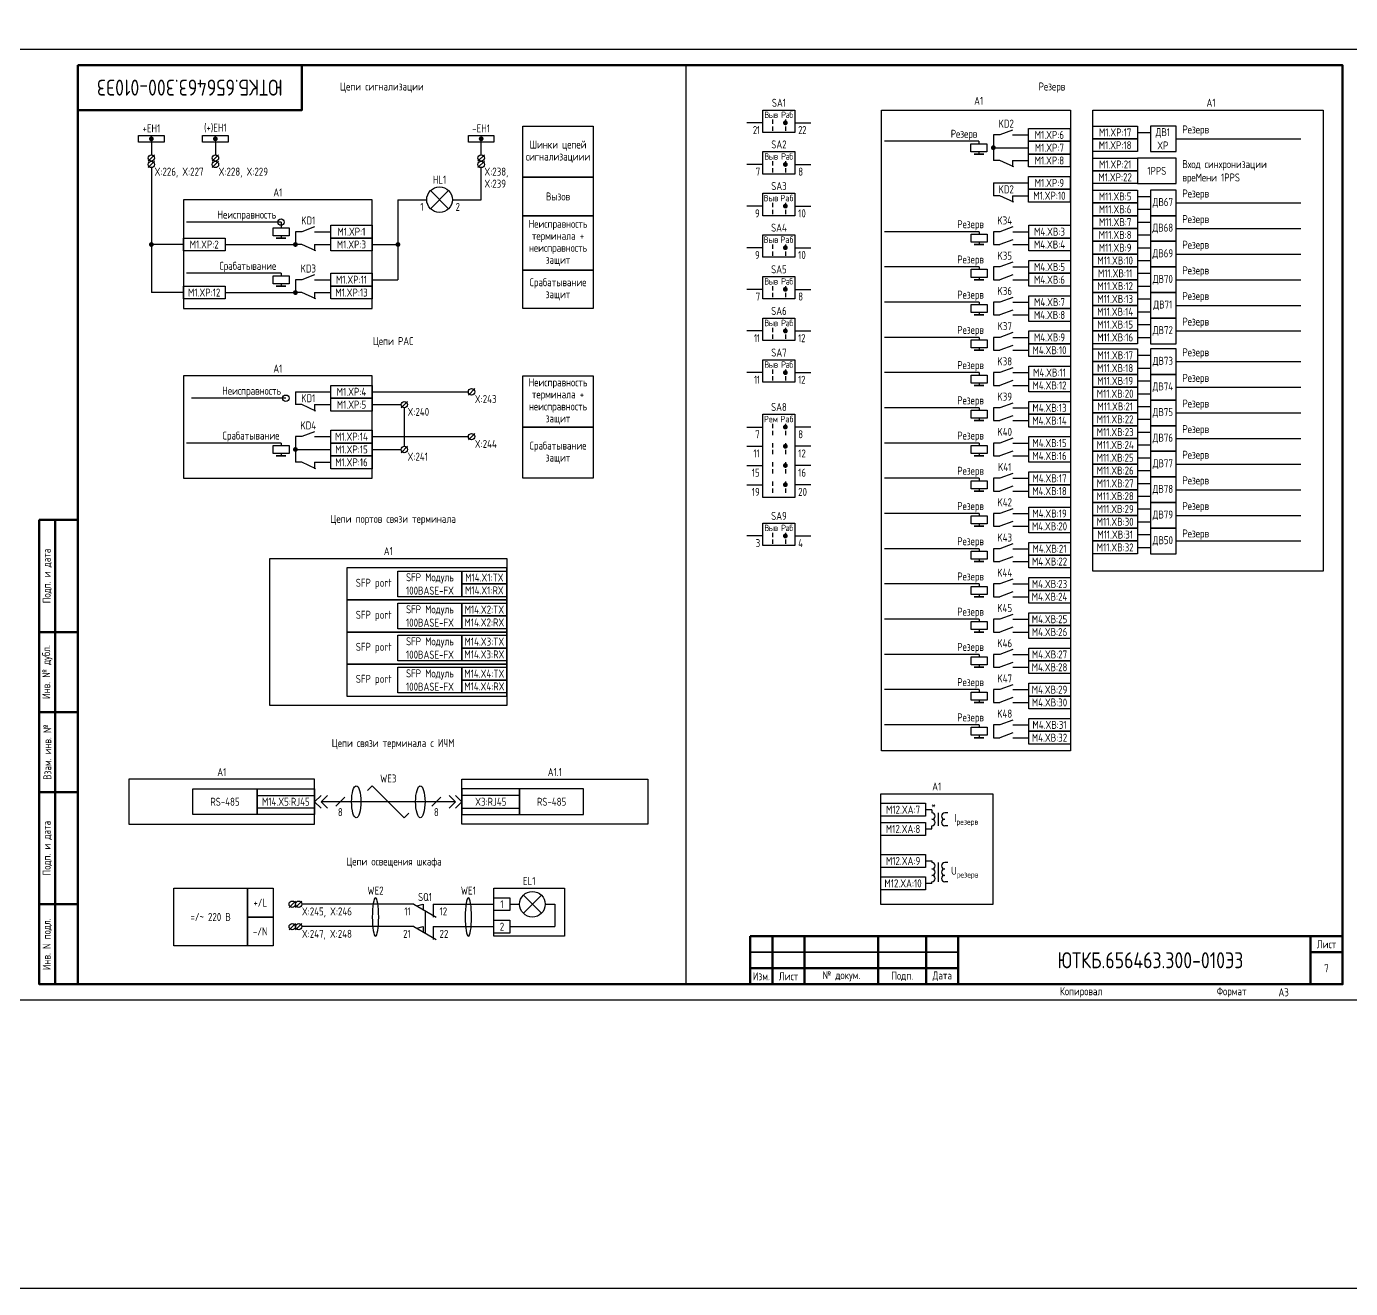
# Model space of a CAD drawing. Header units: millimetres. Extents: x -774 to 4101, y -90 to 618.
# Drawn here: x 2524 to 2937.5, y -90 to 304.1 of the extents above; entities that cross this region are included whole.
import ezdxf

# ---------------------------------------------------------------- set-up
doc = ezdxf.new("R2010")
doc.units = ezdxf.units.MM
doc.styles.add('Gost_type_A', font='GOST_A.TTF')

# ---------------------------------------------------------------- blocks, each defined once
blk = doc.blocks.new('Формат_А3')
blk.add_lwpolyline([(-420, 297), (0, 297), (0, 0), (-420, 0)], close=True)
at = {"lineweight": 50}
blk.add_lwpolyline([(-400, 292), (-5, 292), (-5, 5), (-400, 5)], close=True, dxfattribs=at)
blk = doc.blocks.new('Штамп угловой верхний')
at = {"lineweight": 50}
blk.add_lwpolyline([(0, 0), (70, 0), (70, -14), (0, -14)], close=True, dxfattribs=at)
blk = doc.blocks.new('Штамп левый нижний')
at = {"lineweight": 50}
for points in [[(-12, 145), (-7, 145), (-7, 110), (-12, 110)], [(-7, 145), (0, 145), (0, 110), (-7, 110)], [(-12, 110), (-7, 110), (-7, 85), (-12, 85)], [(-7, 110), (0, 110), (0, 85), (-7, 85)], [(-12, 85), (-7, 85), (-7, 60), (-12, 60)], [(-7, 85), (0, 85), (0, 60), (-7, 60)], [(-12, 60), (-7, 60), (-7, 25), (-12, 25)], [(-7, 60), (0, 60), (0, 25), (-7, 25)], [(-12, 25), (-7, 25), (-7, 0), (-12, 0)], [(-7, 25), (0, 25), (0, 0), (-7, 0)]]:
    blk.add_lwpolyline(points, close=True, dxfattribs=at)
at = {"char_height": 2.5, "attachment_point": 5, "rotation": 90, "style": 'Gost_type_A'}
for s, insert, width in [('Подп. и дата', (-9.5, 127.5), 35), ('Инв. № дубл.', (-9.5, 97.5), 25), ('Взам. инв. №', (-9.5, 72.5), 25), ('Подп. и дата', (-9.5, 42.5), 35), ('Инв. N подл.', (-9.5, 12.5), 25)]:
    blk.add_mtext(s, dxfattribs=dict(at, insert=insert, width=width))
blk = doc.blocks.new('Штамп малый нижний')
at = {"lineweight": 50}
for points in [[(-185, 15), (-178, 15), (-178, 5), (-185, 5)], [(-178, 15), (-168, 15), (-168, 5), (-178, 5)], [(-168, 15), (-145, 15), (-145, 5), (-168, 5)], [(-145, 15), (-130, 15), (-130, 5), (-145, 5)], [(-130, 15), (-120, 15), (-120, 5), (-130, 5)], [(-120, 15), (-10, 15), (-10, 0), (-120, 0)], [(-10, 15), (0, 15), (0, 10), (-10, 10)], [(-10, 10), (0, 10), (0, 0), (-10, 0)], [(-185, 5), (-178, 5), (-178, 0), (-185, 0)], [(-178, 5), (-168, 5), (-168, 0), (-178, 0)], [(-168, 5), (-145, 5), (-145, 0), (-168, 0)], [(-145, 5), (-130, 5), (-130, 0), (-145, 0)], [(-130, 5), (-120, 5), (-120, 0), (-130, 0)]]:
    blk.add_lwpolyline(points, close=True, dxfattribs=at)
for points in [[(-185, 15), (-178, 15), (-178, 10), (-185, 10)], [(-178, 15), (-168, 15), (-168, 10), (-178, 10)], [(-168, 15), (-145, 15), (-145, 10), (-168, 10)], [(-145, 15), (-130, 15), (-130, 10), (-145, 10)], [(-130, 15), (-120, 15), (-120, 10), (-130, 10)], [(-185, 10), (-178, 10), (-178, 5), (-185, 5)], [(-178, 10), (-168, 10), (-168, 5), (-178, 5)], [(-168, 10), (-145, 10), (-145, 5), (-168, 5)], [(-145, 10), (-130, 10), (-130, 5), (-145, 5)], [(-130, 10), (-120, 10), (-120, 5), (-130, 5)]]:
    blk.add_lwpolyline(points, close=True)
at = {"char_height": 2.5, "style": 'Gost_type_A'}
for s, insert, width, attachment_point in [('Лист', (-5, 12.5), 10, 5), ('Изм.', (-181.5, 2.5), 7, 5), ('Лист', (-173, 2.5), 10, 5), ('№ докум.', (-156.5, 2.5), 23, 5), ('Подп.', (-137.5, 2.5), 15, 5), ('Дата', (-125, 2.5), 10, 5), ('Копировал', (-75, -2.53), 13.1202, 6), ('Формат', (-30, -2.53), 13.1202, 6)]:
    blk.add_mtext(s, dxfattribs=dict(at, insert=insert, width=width, attachment_point=attachment_point))
blk = doc.blocks.new('POINT')
at = {"const_width": 0.75}
blk.add_lwpolyline([(-0.375, 0, 1), (0.375, 0, 1)], format="xyb", close=True, dxfattribs=at)
blk = doc.blocks.new('Шинка')
blk.add_lwpolyline([(-4, 1), (4, 1), (4, -1), (-4, -1)], close=True)
blk.add_blockref('POINT', (0, 0))
blk = doc.blocks.new('Переключатель_положение')
for p, q in [((2, 1), (2, -0.34)), ((2, -1.14), (2, -2.49))]:
    blk.add_line(p, q)

msp = doc.modelspace()

# ---------------------------------------------------------------- linework, layer by layer
for p, q in [((2730, 5), (2730, 292)), ((2754, 274), (2749, 274)), ((2764, 274), (2769, 274)), ((2563, 269), (2563, 264)), ((2666, 264), (2666, 269)), ((2871, 271), (2875, 271)), ((2883, 269), (2922, 269)), ((2583, 268), (2583, 264)), ((2821.46, 268.23), (2791.96, 268.23)), ((2821.46, 268.23), (2821.46, 267.48)), ((2821.46, 264.98), (2821.46, 264.23)), ((2564, 264), (2562, 262)), ((2564, 262), (2562, 260)), ((2584, 264), (2582, 262)), ((2584, 262), (2582, 260)), ((2667, 264), (2665, 262)), ((2667, 262), (2665, 260)), ((2666, 261.99), (2666, 262)), ((2666, 261.99), (2666, 262)), ((2754, 261), (2749, 261)), ((2764, 261), (2769, 261)), ((2831.96, 262.23), (2831.96, 260.23)), ((2563, 260), (2563, 221)), ((2666, 250), (2666, 260)), ((2650.17, 252.83), (2655.83, 247.17)), ((2655.83, 252.83), (2650.17, 247.17)), ((2825.96, 255.23), (2825.96, 251.23)), ((2640, 250), (2649, 250)), ((2640, 250), (2640, 225)), ((2657, 250), (2666, 250)), ((2831.96, 251.23), (2831.96, 249.23)), ((2871, 251), (2875, 251)), ((2883, 249), (2922, 249)), ((2754, 248), (2749, 248)), ((2764, 248), (2769, 248)), ((2871, 247), (2875, 247)), ((2603.5, 243), (2574, 243)), ((2603.5, 243), (2603.5, 241.25)), ((2821.5, 240), (2792, 240)), ((2821.5, 240), (2821.5, 239.25)), ((2871, 243), (2875, 243)), ((2883, 241), (2922, 241)), ((2573, 236), (2563, 236)), ((2603.5, 238.75), (2603.5, 238)), ((2614, 236), (2614, 234)), ((2632, 236), (2640, 236)), ((2821.5, 236.75), (2821.5, 236)), ((2871, 239), (2875, 239)), ((2754, 235), (2749, 235)), ((2764, 235), (2769, 235)), ((2871, 235), (2875, 235)), ((2883, 233), (2922, 233)), ((2821.5, 229), (2792, 229)), ((2821.5, 229), (2821.5, 228.25)), ((2871, 231), (2875, 231)), ((2603.5, 227), (2574, 227)), ((2603.5, 227), (2603.5, 226.25)), ((2603.5, 223.75), (2603.5, 223)), ((2632, 225), (2640, 225)), ((2821.5, 225.75), (2821.5, 225)), ((2871, 227), (2875, 227)), ((2883, 225), (2922, 225)), ((2573, 221), (2563, 221)), ((2614, 221), (2614, 219)), ((2754, 222), (2749, 222)), ((2764, 222), (2769, 222)), ((2871, 223), (2875, 223)), ((2821.5, 218), (2792, 218)), ((2821.5, 218), (2821.5, 217.25)), ((2871, 219), (2875, 219)), ((2883, 217), (2922, 217)), ((2821.5, 214.75), (2821.5, 214)), ((2871, 215), (2875, 215)), ((2871, 211), (2875, 211)), ((2754, 209), (2749, 209)), ((2764, 209), (2769, 209)), ((2821.5, 207), (2792, 207)), ((2821.5, 207), (2821.5, 206.25)), ((2871, 207), (2875, 207)), ((2883, 209), (2922, 209)), ((2821.5, 203.75), (2821.5, 203)), ((2871, 201.42), (2875, 201.42)), ((2883, 199.42), (2922, 199.42)), ((2754, 196), (2749, 196)), ((2764, 196), (2769, 196)), ((2821.5, 196), (2792, 196)), ((2821.5, 196), (2821.5, 195.25)), ((2871, 197.42), (2875, 197.42)), ((2664.01, 191), (2662.01, 189)), ((2821.5, 192.75), (2821.5, 192)), ((2871, 193.42), (2875, 193.42)), ((2883, 191.42), (2922, 191.42)), ((2605, 188), (2575.5, 188)), ((2608, 190), (2608, 186)), ((2632, 190), (2662, 190)), ((2643, 187), (2641, 185)), ((2871, 189.42), (2875, 189.42)), ((2614, 186), (2614, 184)), ((2632, 186), (2641, 186)), ((2642, 185), (2642, 173)), ((2821.5, 185), (2792, 185)), ((2821.5, 185), (2821.5, 184.25)), ((2871, 185.42), (2875, 185.42)), ((2883, 183.42), (2922, 183.42)), ((2749, 179), (2754, 179)), ((2769, 179), (2764, 179)), ((2821.5, 181.75), (2821.5, 181)), ((2871, 181.42), (2875, 181.42)), ((2603.5, 174), (2574, 174)), ((2603.5, 174), (2603.5, 173.25)), ((2632, 176), (2662, 176)), ((2664.01, 177), (2662.01, 175)), ((2821.5, 174), (2792, 174)), ((2821.5, 174), (2821.5, 173.25)), ((2871, 177.42), (2875, 177.42)), ((2883, 175.42), (2922, 175.42)), ((2603.5, 170.75), (2603.5, 170)), ((2632, 172), (2641, 172)), ((2643, 173), (2641, 171)), ((2749, 173), (2754, 173)), ((2769, 173), (2764, 173)), ((2821.5, 170.75), (2821.5, 170)), ((2871, 173.42), (2875, 173.42)), ((2614, 168), (2614, 166)), ((2749, 167), (2754, 167)), ((2769, 167), (2764, 167)), ((2871, 169.42), (2875, 169.42)), ((2871, 165.42), (2875, 165.42)), ((2883, 167.42), (2922, 167.42)), ((2821.5, 163), (2792, 163)), ((2821.5, 163), (2821.5, 162.25)), ((2871, 161.42), (2875, 161.42)), ((2749, 161), (2754, 161)), ((2769, 161), (2764, 161)), ((2821.5, 159.75), (2821.5, 159)), ((2871, 157.42), (2875, 157.42)), ((2883, 159.42), (2922, 159.42)), ((2871, 153.42), (2875, 153.42)), ((2821.5, 152), (2792, 152)), ((2821.5, 152), (2821.5, 151.25)), ((2871, 149.42), (2875, 149.42)), ((2883, 151.42), (2922, 151.42)), ((2754, 145), (2749, 145)), ((2764, 145), (2769, 145)), ((2821.5, 148.75), (2821.5, 148)), ((2871, 145.42), (2875, 145.42)), ((2821.5, 141), (2792, 141)), ((2821.5, 141), (2821.5, 140.25)), ((2871, 141.42), (2875, 141.42)), ((2883, 143.42), (2922, 143.42)), ((2821.5, 137.75), (2821.5, 137)), ((2821.5, 130), (2792, 130)), ((2821.5, 130), (2821.5, 129.25)), ((2821.5, 126.75), (2821.5, 126)), ((2821.5, 119), (2792, 119)), ((2821.5, 119), (2821.5, 118.25)), ((2821.5, 115.75), (2821.5, 115)), ((2821.5, 108), (2792, 108)), ((2821.5, 108), (2821.5, 107.25)), ((2821.5, 104.75), (2821.5, 104)), ((2821.5, 97), (2792, 97)), ((2821.5, 97), (2821.5, 96.25)), ((2821.5, 93.75), (2821.5, 93)), ((2821.5, 86), (2792, 86)), ((2821.5, 86), (2821.5, 85.25)), ((2821.5, 82.75), (2821.5, 82)), ((2630.53, 65.53), (2632, 67)), ((2632, 67), (2642, 57)), ((2614, 62), (2616, 64)), ((2614, 62), (2616, 64)), ((2616, 62), (2618, 64)), ((2616, 62), (2618, 64)), ((2623.41, 63.41), (2620.59, 60.59)), ((2653.41, 63.41), (2650.59, 60.59)), ((2658, 62), (2656, 64)), ((2658, 62), (2656, 64)), ((2660, 62), (2658, 64)), ((2660, 62), (2658, 64)), ((2614, 62), (2616, 60)), ((2614, 62), (2616, 60)), ((2658, 62), (2616, 62)), ((2616, 62), (2618, 60)), ((2616, 62), (2618, 60)), ((2642, 57), (2643.41, 58.41)), ((2658, 62), (2656, 60)), ((2658, 62), (2656, 60)), ((2660, 62), (2658, 60)), ((2660, 62), (2658, 60)), ((2806.77, 59.51), (2804.77, 59.51)), ((2804.77, 53.51), (2806.77, 53.51)), ((2608.01, 31), (2606.01, 29)), ((2610.01, 31), (2608.01, 29)), ((2645, 30), (2610.01, 30)), ((2645, 30), (2651.92, 26)), ((2645.87, 29.5), (2647.87, 30)), ((2647.87, 30), (2647.87, 28.34)), ((2651, 30), (2651, 26)), ((2651, 30), (2670, 30)), ((2675, 30), (2678, 30)), ((2679.17, 32.83), (2684.83, 27.17)), ((2684.83, 32.83), (2679.17, 27.17)), ((2686, 30), (2689, 30)), ((2689, 30), (2689, 23)), ((2608.01, 24), (2606.01, 22)), ((2610.01, 24), (2608.01, 22)), ((2645, 23), (2610.01, 23)), ((2645, 23), (2651.92, 19)), ((2645.87, 22.5), (2647.87, 23)), ((2647.87, 23), (2647.87, 21.34)), ((2651, 23), (2651, 19)), ((2651, 23), (2670, 23)), ((2675, 23), (2689, 23))]:
    msp.add_line(p, q)
at = {"ltscale": 1.08}
for p, q in [((2827.96, 270.23), (2825.96, 270.23)), ((2825.96, 270.23), (2825.96, 262.23)), ((2831.96, 270.23), (2836.96, 270.23)), ((2825.96, 266.23), (2836.96, 266.23)), ((2827.96, 262.23), (2825.96, 262.23)), ((2831.96, 262.23), (2836.96, 262.23)), ((2825.96, 255.23), (2836.96, 255.23)), ((2827.96, 251.23), (2825.96, 251.23)), ((2831.96, 251.23), (2836.96, 251.23)), ((2610, 240), (2608, 240)), ((2608, 240), (2608, 236)), ((2614, 240), (2619, 240)), ((2828, 240), (2826, 240)), ((2826, 240), (2826, 236)), ((2832, 240), (2837, 240)), ((2586, 236), (2608, 236)), ((2610, 236), (2608, 236)), ((2614, 236), (2619, 236)), ((2826, 236), (2828, 236)), ((2832, 236), (2837, 236)), ((2828, 229), (2826, 229)), ((2826, 229), (2826, 225)), ((2832, 229), (2837, 229)), ((2610, 225), (2608, 225)), ((2608, 225), (2608, 221)), ((2614, 225), (2619, 225)), ((2826, 225), (2828, 225)), ((2832, 225), (2837, 225)), ((2586, 221), (2608, 221)), ((2610, 221), (2608, 221)), ((2614, 221), (2619, 221)), ((2828, 218), (2826, 218)), ((2826, 218), (2826, 214)), ((2832, 218), (2837, 218)), ((2826, 214), (2828, 214)), ((2832, 214), (2837, 214)), ((2828, 207), (2826, 207)), ((2826, 207), (2826, 203)), ((2832, 207), (2837, 207)), ((2826, 203), (2828, 203)), ((2832, 203), (2837, 203)), ((2828, 196), (2826, 196)), ((2826, 196), (2826, 192)), ((2832, 196), (2837, 196)), ((2826, 192), (2828, 192)), ((2832, 192), (2837, 192)), ((2608, 190), (2619, 190)), ((2610, 186), (2608, 186)), ((2614, 186), (2619, 186)), ((2828, 185), (2826, 185)), ((2826, 185), (2826, 181)), ((2832, 185), (2837, 185)), ((2826, 181), (2828, 181)), ((2832, 181), (2837, 181)), ((2610, 176), (2608, 176)), ((2608, 176), (2608, 168)), ((2614, 176), (2619, 176)), ((2828, 174), (2826, 174)), ((2826, 174), (2826, 170)), ((2832, 174), (2837, 174)), ((2608, 172), (2619, 172)), ((2826, 170), (2828, 170)), ((2832, 170), (2837, 170)), ((2610, 168), (2608, 168)), ((2614, 168), (2619, 168)), ((2828, 163), (2826, 163)), ((2826, 163), (2826, 159)), ((2832, 163), (2837, 163)), ((2826, 159), (2828, 159)), ((2832, 159), (2837, 159)), ((2828, 152), (2826, 152)), ((2826, 152), (2826, 148)), ((2832, 152), (2837, 152)), ((2826, 148), (2828, 148)), ((2832, 148), (2837, 148)), ((2828, 141), (2826, 141)), ((2826, 141), (2826, 137)), ((2832, 141), (2837, 141)), ((2826, 137), (2828, 137)), ((2832, 137), (2837, 137)), ((2828, 130), (2826, 130)), ((2826, 130), (2826, 126)), ((2832, 130), (2837, 130)), ((2826, 126), (2828, 126)), ((2832, 126), (2837, 126)), ((2828, 119), (2826, 119)), ((2826, 119), (2826, 115)), ((2832, 119), (2837, 119)), ((2826, 115), (2828, 115)), ((2832, 115), (2837, 115)), ((2828, 108), (2826, 108)), ((2826, 108), (2826, 104)), ((2832, 108), (2837, 108)), ((2826, 104), (2828, 104)), ((2832, 104), (2837, 104)), ((2828, 97), (2826, 97)), ((2826, 97), (2826, 93)), ((2832, 97), (2837, 97)), ((2826, 93), (2828, 93)), ((2832, 93), (2837, 93)), ((2828, 86), (2826, 86)), ((2826, 86), (2826, 82)), ((2832, 86), (2837, 86)), ((2826, 82), (2828, 82)), ((2832, 82), (2837, 82))]:
    msp.add_line(p, q, dxfattribs=at)
at = {"ltscale": 4.32}
for p, q in [((2831.96, 271.73), (2827.96, 270.23)), ((2832.35, 260.23), (2827.96, 262.23)), ((2832.35, 249.23), (2827.96, 251.23)), ((2614, 241.5), (2610, 240)), ((2832, 241.5), (2828, 240)), ((2614.39, 234), (2610, 236)), ((2832, 237.5), (2828, 236)), ((2832, 230.5), (2828, 229)), ((2614, 226.5), (2610, 225)), ((2832, 226.5), (2828, 225)), ((2614.39, 219), (2610, 221)), ((2832, 219.5), (2828, 218)), ((2832, 215.5), (2828, 214)), ((2832, 208.5), (2828, 207)), ((2832, 204.5), (2828, 203)), ((2832, 197.5), (2828, 196)), ((2832, 193.5), (2828, 192)), ((2832, 186.5), (2828, 185)), ((2614.39, 184), (2610, 186)), ((2832, 182.5), (2828, 181)), ((2614, 177.5), (2610, 176)), ((2832, 175.5), (2828, 174)), ((2832, 171.5), (2828, 170)), ((2614.39, 166), (2610, 168)), ((2832, 164.5), (2828, 163)), ((2832, 160.5), (2828, 159)), ((2832, 153.5), (2828, 152)), ((2832, 149.5), (2828, 148)), ((2832, 142.5), (2828, 141)), ((2832, 138.5), (2828, 137)), ((2832, 131.5), (2828, 130)), ((2832, 127.5), (2828, 126)), ((2832, 120.5), (2828, 119)), ((2832, 116.5), (2828, 115)), ((2832, 109.5), (2828, 108)), ((2832, 105.5), (2828, 104)), ((2832, 98.5), (2828, 97)), ((2832, 94.5), (2828, 93)), ((2832, 87.5), (2828, 86)), ((2832, 83.5), (2828, 82))]:
    msp.add_line(p, q, dxfattribs=at)
at = {"ltscale": 4}
for p, q in [((2806.77, 59.51), (2806.77, 58.51)), ((2806.77, 59.01), (2806.77, 58.51)), ((2808.77, 58.51), (2808.77, 54.51)), ((2808.77, 58.51), (2808.77, 54.51)), ((2811.77, 58.51), (2810.77, 58.51)), ((2811.77, 58.51), (2810.77, 58.51)), ((2806.77, 53.51), (2806.77, 54.51)), ((2811.77, 54.51), (2810.77, 54.51)), ((2811.77, 54.51), (2810.77, 54.51)), ((2804.77, 43.51), (2806.77, 43.51)), ((2806.77, 43.51), (2806.77, 43.01)), ((2806.77, 43.51), (2806.77, 43.01)), ((2808.77, 43.01), (2808.77, 39.01)), ((2811.77, 43.01), (2810.77, 43.01)), ((2808.77, 41.01), (2808.77, 37.01)), ((2806.77, 36.51), (2804.77, 36.51)), ((2806.77, 36.51), (2806.77, 37.01)), ((2811.77, 37.01), (2810.77, 37.01))]:
    msp.add_line(p, q, dxfattribs=at)
at = {"ltscale": 0.5}
msp.add_line((2648.46, 28), (2648.46, 21), dxfattribs=at)
at = {"color": 3}
msp.add_lwpolyline([(-774, 618), (4101, 618), (4101, -90), (-774, -90)], close=True, dxfattribs=at)
for points in [[(2754, 278), (2764, 278), (2764, 271), (2754, 271)], [(2791, 278), (2850, 278), (2850, 77.91), (2791, 77.91)], [(2857, 278), (2929, 278), (2929, 134), (2857, 134)], [(2701, 257), (2679, 257), (2679, 273), (2701, 273)], [(2857, 273), (2871, 273), (2871, 269), (2857, 269)], [(2836.96, 272.23), (2849.96, 272.23), (2849.96, 268.23), (2836.96, 268.23)], [(2857, 269), (2871, 269), (2871, 265), (2857, 265)], [(2754, 265), (2764, 265), (2764, 258), (2754, 258)], [(2823.96, 267.48), (2823.96, 264.98), (2818.96, 264.98), (2818.96, 267.48)], [(2836.96, 268.23), (2849.96, 268.23), (2849.96, 264.23), (2836.96, 264.23)], [(2822.96, 264.23), (2819.96, 264.23)], [(2836.96, 264.23), (2849.96, 264.23), (2849.96, 260.23), (2836.96, 260.23)], [(2857, 263), (2871, 263), (2871, 259), (2857, 259)], [(2701, 245), (2679, 245), (2679, 257), (2701, 257)], [(2836.96, 257.23), (2849.96, 257.23), (2849.96, 253.23), (2836.96, 253.23)], [(2857, 259), (2871, 259), (2871, 255), (2857, 255)], [(2836.96, 253.23), (2849.96, 253.23), (2849.96, 249.23), (2836.96, 249.23)], [(2857, 253), (2871, 253), (2871, 249), (2857, 249)], [(2573, 216), (2632, 216), (2632, 250), (2573, 250)], [(2754, 252), (2764, 252), (2764, 245), (2754, 245)], [(2857, 249), (2871, 249), (2871, 245), (2857, 245)], [(2701, 228), (2679, 228), (2679, 245), (2701, 245)], [(2857, 245), (2871, 245), (2871, 241), (2857, 241)], [(2606, 241.25), (2606, 238.75), (2601, 238.75), (2601, 241.25)], [(2619, 242), (2632, 242), (2632, 238), (2619, 238)], [(2837, 242), (2850, 242), (2850, 238), (2837, 238)], [(2857, 241), (2871, 241), (2871, 237), (2857, 237)], [(2573, 238), (2586, 238), (2586, 234), (2573, 234)], [(2605, 238), (2602, 238)], [(2619, 238), (2632, 238), (2632, 234), (2619, 234)], [(2754, 239), (2764, 239), (2764, 232), (2754, 232)], [(2824, 239.25), (2824, 236.75), (2819, 236.75), (2819, 239.25)], [(2823, 236), (2820, 236)], [(2837, 238), (2850, 238), (2850, 234), (2837, 234)], [(2857, 237), (2871, 237), (2871, 233), (2857, 233)], [(2857, 233), (2871, 233), (2871, 229), (2857, 229)], [(2701, 216), (2679, 216), (2679, 228), (2701, 228)], [(2824, 228.25), (2824, 225.75), (2819, 225.75), (2819, 228.25)], [(2837, 231), (2850, 231), (2850, 227), (2837, 227)], [(2857, 229), (2871, 229), (2871, 225), (2857, 225)], [(2606, 226.25), (2606, 223.75), (2601, 223.75), (2601, 226.25)], [(2619, 227), (2632, 227), (2632, 223), (2619, 223)], [(2754, 226), (2764, 226), (2764, 219), (2754, 219)], [(2823, 225), (2820, 225)], [(2837, 227), (2850, 227), (2850, 223), (2837, 223)], [(2857, 225), (2871, 225), (2871, 221), (2857, 221)], [(2573, 223), (2586, 223), (2586, 219), (2573, 219)], [(2605, 223), (2602, 223)], [(2619, 223), (2632, 223), (2632, 219), (2619, 219)], [(2837, 220), (2850, 220), (2850, 216), (2837, 216)], [(2857, 221), (2871, 221), (2871, 217), (2857, 217)], [(2824, 217.25), (2824, 214.75), (2819, 214.75), (2819, 217.25)], [(2837, 216), (2850, 216), (2850, 212), (2837, 212)], [(2857, 217), (2871, 217), (2871, 213), (2857, 213)], [(2754, 213), (2764, 213), (2764, 206), (2754, 206)], [(2823, 214), (2820, 214)], [(2857, 213), (2871, 213), (2871, 209), (2857, 209)], [(2837, 209), (2850, 209), (2850, 205), (2837, 205)], [(2857, 209), (2871, 209), (2871, 205), (2857, 205)], [(2824, 206.25), (2824, 203.75), (2819, 203.75), (2819, 206.25)], [(2823, 203), (2820, 203)], [(2837, 205), (2850, 205), (2850, 201), (2837, 201)], [(2857, 203.42), (2871, 203.42), (2871, 199.42), (2857, 199.42)], [(2754, 200), (2764, 200), (2764, 193), (2754, 193)], [(2857, 199.42), (2871, 199.42), (2871, 195.42), (2857, 195.42)], [(2573, 163), (2632, 163), (2632, 195), (2573, 195)], [(2701, 179), (2679, 179), (2679, 195), (2701, 195)], [(2824, 195.25), (2824, 192.75), (2819, 192.75), (2819, 195.25)], [(2837, 198), (2850, 198), (2850, 194), (2837, 194)], [(2857, 195.42), (2871, 195.42), (2871, 191.42), (2857, 191.42)], [(2619, 192), (2632, 192), (2632, 188), (2619, 188)], [(2823, 192), (2820, 192)], [(2837, 194), (2850, 194), (2850, 190), (2837, 190)], [(2857, 191.42), (2871, 191.42), (2871, 187.42), (2857, 187.42)], [(2619, 188), (2632, 188), (2632, 184), (2619, 184)], [(2837, 187), (2850, 187), (2850, 183), (2837, 183)], [(2857, 187.42), (2871, 187.42), (2871, 183.42), (2857, 183.42)], [(2754, 183), (2764, 183), (2764, 157), (2754, 157)], [(2824, 184.25), (2824, 181.75), (2819, 181.75), (2819, 184.25)], [(2837, 183), (2850, 183), (2850, 179), (2837, 179)], [(2857, 183.42), (2871, 183.42), (2871, 179.42), (2857, 179.42)], [(2619, 178), (2632, 178), (2632, 174), (2619, 174)], [(2701, 163), (2679, 163), (2679, 179), (2701, 179)], [(2823, 181), (2820, 181)], [(2857, 179.42), (2871, 179.42), (2871, 175.42), (2857, 175.42)], [(2619, 174), (2632, 174), (2632, 170), (2619, 170)], [(2837, 176), (2850, 176), (2850, 172), (2837, 172)], [(2857, 175.42), (2871, 175.42), (2871, 171.42), (2857, 171.42)], [(2606, 173.25), (2606, 170.75), (2601, 170.75), (2601, 173.25)], [(2605, 170), (2602, 170)], [(2619, 170), (2632, 170), (2632, 166), (2619, 166)], [(2824, 173.25), (2824, 170.75), (2819, 170.75), (2819, 173.25)], [(2823, 170), (2820, 170)], [(2837, 172), (2850, 172), (2850, 168), (2837, 168)], [(2857, 171.42), (2871, 171.42), (2871, 167.42), (2857, 167.42)], [(2857, 167.42), (2871, 167.42), (2871, 163.42), (2857, 163.42)], [(2824, 162.25), (2824, 159.75), (2819, 159.75), (2819, 162.25)], [(2837, 165), (2850, 165), (2850, 161), (2837, 161)], [(2857, 163.42), (2871, 163.42), (2871, 159.42), (2857, 159.42)], [(2823, 159), (2820, 159)], [(2837, 161), (2850, 161), (2850, 157), (2837, 157)], [(2857, 159.42), (2871, 159.42), (2871, 155.42), (2857, 155.42)], [(2837, 154), (2850, 154), (2850, 150), (2837, 150)], [(2857, 155.42), (2871, 155.42), (2871, 151.42), (2857, 151.42)], [(2754, 149), (2764, 149), (2764, 142), (2754, 142)], [(2824, 151.25), (2824, 148.75), (2819, 148.75), (2819, 151.25)], [(2837, 150), (2850, 150), (2850, 146), (2837, 146)], [(2857, 151.42), (2871, 151.42), (2871, 147.42), (2857, 147.42)], [(2823, 148), (2820, 148)], [(2857, 147.42), (2871, 147.42), (2871, 143.42), (2857, 143.42)], [(2837, 143), (2850, 143), (2850, 139), (2837, 139)], [(2857, 143.42), (2871, 143.42), (2871, 139.42), (2857, 139.42)], [(2600, 138), (2674, 138), (2674, 92), (2600, 92)], [(2824, 140.25), (2824, 137.75), (2819, 137.75), (2819, 140.25)], [(2823, 137), (2820, 137)], [(2837, 139), (2850, 139), (2850, 135), (2837, 135)], [(2624, 125), (2674, 125), (2674, 135), (2624, 135)], [(2640, 134), (2660, 134), (2660, 126), (2640, 126)], [(2660, 134), (2674, 134), (2674, 130), (2660, 130)], [(2660, 130), (2674, 130), (2674, 126), (2660, 126)], [(2824, 129.25), (2824, 126.75), (2819, 126.75), (2819, 129.25)], [(2837, 132), (2850, 132), (2850, 128), (2837, 128)], [(2624, 115), (2674, 115), (2674, 125), (2624, 125)], [(2823, 126), (2820, 126)], [(2837, 128), (2850, 128), (2850, 124), (2837, 124)], [(2640, 124), (2660, 124), (2660, 116), (2640, 116)], [(2660, 124), (2674, 124), (2674, 120), (2660, 120)], [(2660, 120), (2674, 120), (2674, 116), (2660, 116)], [(2837, 121), (2850, 121), (2850, 117), (2837, 117)], [(2824, 118.25), (2824, 115.75), (2819, 115.75), (2819, 118.25)], [(2837, 117), (2850, 117), (2850, 113), (2837, 113)], [(2624, 105), (2674, 105), (2674, 115), (2624, 115)], [(2640, 114), (2660, 114), (2660, 106), (2640, 106)], [(2660, 114), (2674, 114), (2674, 110), (2660, 110)], [(2823, 115), (2820, 115)], [(2660, 110), (2674, 110), (2674, 106), (2660, 106)], [(2837, 110), (2850, 110), (2850, 106), (2837, 106)], [(2624, 95), (2674, 95), (2674, 105), (2624, 105)], [(2640, 104), (2660, 104), (2660, 96), (2640, 96)], [(2660, 104), (2674, 104), (2674, 100), (2660, 100)], [(2824, 107.25), (2824, 104.75), (2819, 104.75), (2819, 107.25)], [(2823, 104), (2820, 104)], [(2837, 106), (2850, 106), (2850, 102), (2837, 102)], [(2660, 100), (2674, 100), (2674, 96), (2660, 96)], [(2824, 96.25), (2824, 93.75), (2819, 93.75), (2819, 96.25)], [(2837, 99), (2850, 99), (2850, 95), (2837, 95)], [(2823, 93), (2820, 93)], [(2837, 95), (2850, 95), (2850, 91), (2837, 91)], [(2837, 88), (2850, 88), (2850, 84), (2837, 84)], [(2824, 85.25), (2824, 82.75), (2819, 82.75), (2819, 85.25)], [(2837, 84), (2850, 84), (2850, 80), (2837, 80)], [(2823, 82), (2820, 82)], [(2556, 55), (2614, 55), (2614, 69), (2556, 69)], [(2718, 55), (2660, 55), (2660, 69), (2718, 69)], [(2576, 66), (2596, 66), (2596, 58), (2576, 58)], [(2596, 66), (2614, 66), (2614, 58), (2596, 58)], [(2596, 64), (2614, 64), (2614, 60), (2596, 60)], [(2678, 66), (2660, 66), (2660, 58), (2678, 58)], [(2678, 64), (2660, 64), (2660, 60), (2678, 60)], [(2698, 66), (2678, 66), (2678, 58), (2698, 58)], [(2790.77, 64.5), (2825.77, 64.5), (2825.77, 29.92), (2790.77, 29.92)], [(2790.77, 61.51), (2804.77, 61.51), (2804.77, 57.51), (2790.77, 57.51)], [(2790.77, 55.51), (2804.77, 55.51), (2804.77, 51.51), (2790.77, 51.51)], [(2790.77, 45.51), (2804.77, 45.51), (2804.77, 41.51), (2790.77, 41.51)], [(2790.77, 38.51), (2804.77, 38.51), (2804.77, 34.51), (2790.77, 34.51)], [(2593, 17), (2570, 17), (2570, 35), (2593, 35)], [(2601, 26), (2593, 26), (2593, 35), (2601, 35)], [(2670, 35), (2692, 35), (2692, 20), (2670, 20)], [(2670, 32), (2675, 32), (2675, 28), (2670, 28)], [(2601, 17), (2593, 17), (2593, 26), (2601, 26)], [(2670, 25), (2675, 25), (2675, 21), (2670, 21)]]:
    msp.add_lwpolyline(points, close=True)
at = {"ltscale": 4}
for points in [[(2875, 265), (2883, 265), (2883, 273), (2875, 273)], [(2871, 255), (2883, 255), (2883, 263), (2871, 263)], [(2875, 245), (2883, 245), (2883, 253), (2875, 253)], [(2875, 237), (2883, 237), (2883, 245), (2875, 245)], [(2875, 229), (2883, 229), (2883, 237), (2875, 237)], [(2875, 221), (2883, 221), (2883, 229), (2875, 229)], [(2875, 213), (2883, 213), (2883, 221), (2875, 221)], [(2875, 205), (2883, 205), (2883, 213), (2875, 213)], [(2875, 195.42), (2883, 195.42), (2883, 203.42), (2875, 203.42)], [(2875, 187.42), (2883, 187.42), (2883, 195.42), (2875, 195.42)], [(2875, 179.42), (2883, 179.42), (2883, 187.42), (2875, 187.42)], [(2875, 171.42), (2883, 171.42), (2883, 179.42), (2875, 179.42)], [(2875, 163.42), (2883, 163.42), (2883, 171.42), (2875, 171.42)], [(2875, 155.42), (2883, 155.42), (2883, 163.42), (2875, 163.42)], [(2875, 147.42), (2883, 147.42), (2883, 155.42), (2875, 155.42)], [(2875, 139.42), (2883, 139.42), (2883, 147.42), (2875, 147.42)]]:
    msp.add_lwpolyline(points, close=True, dxfattribs=at)
for centre, radius in [((2563, 263), 1), ((2563, 261), 1), ((2583, 263), 1), ((2583, 261), 1), ((2666, 263), 1), ((2666, 261), 1), ((2653, 250), 4), ((2603.5, 243), 1), ((2663.01, 190), 1), ((2605, 188), 1), ((2642, 186), 1), ((2663.01, 176), 1), ((2642, 172), 1), ((2682, 30), 4), ((2607.01, 30), 1), ((2609.01, 30), 1), ((2607.01, 23), 1), ((2609.01, 23), 1)]:
    msp.add_circle(centre, radius)
for centre, start, end in [((2806.77, 57.51), 270, 90), ((2806.77, 57.51), 270, 90), ((2810.77, 57.51), 90, 270), ((2810.77, 57.51), 90, 270), ((2806.77, 55.51), 270, 90), ((2806.77, 55.51), 270, 90), ((2810.77, 55.51), 90, 270), ((2810.77, 55.51), 90, 270), ((2806.77, 42.01), 270, 90), ((2810.77, 42.01), 90, 270), ((2810.77, 42.01), 90, 270), ((2806.77, 40.01), 270, 90), ((2806.77, 38.01), 270, 90), ((2810.77, 40.01), 90, 270), ((2810.77, 40.01), 90, 270), ((2810.77, 38.01), 90, 270)]:
    msp.add_arc(centre, 1, start, end, dxfattribs=at)
for centre in [(2627, 62), (2647, 62)]:
    msp.add_ellipse(centre, major_axis=(0, -5), ratio=0.293778)
at = {"extrusion": (0, 0, -1)}
for centre in [(2633, 26), (2662, 26)]:
    msp.add_ellipse(centre, major_axis=(0, -6), ratio=0.166667, dxfattribs=at)

# ---------------------------------------------------------------- block references
for name, p in [('Формат_А3', (2940, 0)), ('Штамп угловой верхний', (2540, 292)), ('Переключатель_положение', (2755, 274)), ('POINT', (2761, 274)), ('Переключатель_положение', (2759, 274)), ('Шинка', (2563, 269)), ('Шинка', (2583, 269)), ('Шинка', (2666, 269)), ('POINT', (2825.96, 266.23)), ('Переключатель_положение', (2755, 261)), ('POINT', (2761, 261)), ('Переключатель_положение', (2759, 261)), ('Переключатель_положение', (2755, 248)), ('POINT', (2761, 248)), ('Переключатель_положение', (2759, 248)), ('POINT', (2563, 236)), ('POINT', (2608, 236)), ('POINT', (2640, 236)), ('Переключатель_положение', (2755, 235)), ('POINT', (2761, 235)), ('Переключатель_положение', (2759, 235)), ('POINT', (2608, 221)), ('Переключатель_положение', (2755, 222)), ('POINT', (2761, 222)), ('Переключатель_положение', (2759, 222)), ('Переключатель_положение', (2755, 209)), ('POINT', (2761, 209)), ('Переключатель_положение', (2759, 209)), ('Переключатель_положение', (2755, 196)), ('POINT', (2761, 196)), ('Переключатель_положение', (2759, 196)), ('Переключатель_положение', (2755, 179)), ('POINT', (2761, 179)), ('Переключатель_положение', (2759, 179)), ('Переключатель_положение', (2755, 173)), ('POINT', (2761, 173)), ('Переключатель_положение', (2759, 173)), ('POINT', (2608, 172)), ('Переключатель_положение', (2755, 167)), ('POINT', (2761, 167)), ('Переключатель_положение', (2759, 167)), ('Переключатель_положение', (2755, 161)), ('POINT', (2761, 161)), ('Переключатель_положение', (2759, 161)), ('Штамп левый нижний', (2540, 5)), ('Переключатель_положение', (2755, 145)), ('POINT', (2761, 145)), ('Переключатель_положение', (2759, 145)), ('Штамп малый нижний', (2935, 5))]:
    msp.add_blockref(name, p)

# ---------------------------------------------------------------- texts
at = {"insert": (2575, 285), "char_height": 5, "width": 70, "attachment_point": 5, "rotation": 180, "style": 'Gost_type_A'}
msp.add_mtext('ЮТКБ.656463.300-010Э3', dxfattribs=at)
at = {"char_height": 2.5, "style": 'Gost_type_A'}
for s, insert, width, attachment_point, line_spacing_factor in [('Цепи сигнализации', (2635, 285), 188, 5, 0.9), ('Резерв', (2844.25, 285), 188, 5, 0.9), ('A1', (2821.37, 279.61), 73.8762, 8, 0.9), ('A1', (2893.94, 279), 73.8762, 8, 0.9), ('Резерв', (2820.96, 270.23), 37, 6, 0.8), ('Шинки цепей сигнализациии', (2690, 265), 21.9988, 5, 0.9), ('X:226, X:227', (2564, 260), 16, 1, 0.9), ('X:228, X:229', (2584, 260), 16, 1, 0.9), ('X:238,\\PX:239', (2667, 260), 16, 1, 0.9), ('A1', (2602.5, 251), 59, 8, 0.9), ('Вызов', (2690, 251), 21.9988, 5, 0.9), ('Неисправность', (2602, 245), 37, 6, 0.8), ('Неисправность терминала + неисправность защит', (2690, 236.5), 21.9988, 5, 0.9), ('Срабатывание защит', (2690, 222), 21.9988, 5, 0.9), ('Цепи РАС', (2638.5, 205.5), 197, 5, 0.9), ('A1', (2602.5, 196), 59, 8, 0.9), ('Неисправность', (2603.5, 190), 37, 6, 0.8), ('Неисправность терминала + неисправность защит', (2690, 187), 21.9988, 5, 0.9), ('X:243', (2664.01, 189), 8, 1, 0.9), ('X:240', (2643.01, 185), 8, 1, 0.9), ('X:244', (2664.01, 175), 8, 1, 0.9), ('Срабатывание защит', (2690, 171), 21.9988, 5, 0.9), ('X:241', (2643.01, 171), 8, 1, 0.9), ('Цепи портов связи терминала', (2638.5, 150), 197, 5, 0.9), ('A1', (2637, 139), 74.0002, 8, 0.9), ('Цепи связи терминала с ИЧМ', (2638.5, 80), 197, 5, 0.9), ('A1', (2585, 70), 58.0002, 8, 0.9), ('A1.1', (2689, 70), 58.0002, 8, 0.9), ('A1', (2808.27, 65.5), 35, 8, 0.9), ('Цепи освещения шкафа', (2638.75, 43), 197.5, 5, 0.9), ('EL1', (2681, 36), 21.9942, 8, 0.9), ('+/L', (2597, 30.5), 8, 5, 0.9), ('X:245, X:246', (2610.01, 29), 17.9949, 1, 0.9), ('=/~ 220 В', (2581.5, 26), 23, 5, 0.9), ('-/N', (2597, 21.5), 8, 5, 0.9), ('X:247, X:248', (2610.01, 22), 17.9949, 1, 0.9)]:
    msp.add_mtext(s, dxfattribs=dict(at, insert=insert, width=width, attachment_point=attachment_point, line_spacing_factor=line_spacing_factor))
at = {"style": 'Gost_type_A'}
for s, insert, char_height, width, attachment_point in [('SA1', (2759, 279), 2.5, 10, 8), ('{\\T0.9;Выв}', (2756.5, 276.5), 2, 5, 5), ('{\\T0.9;Раб}', (2761.5, 276.5), 2, 5, 5), ('+EH1', (2563, 271), 2.5, 10, 8), ('(+)EH1', (2583, 271), 2.5, 10, 8), ('-EH1', (2666, 271), 2.5, 10, 8), ('{\\T0.9;21}', (2753, 273), 2.5, 5, 3), ('{\\T0.9;22}', (2765, 273), 2.5, 5, 1), ('KD2', (2829.96, 273.73), 2.5, 8, 5), ('Резерв', (2885, 270), 2.5, 27.8465, 7), ('M1.XP:6', (2843.46, 270.23), 2.5, 13, 5), ('M1.XP:17', (2864, 271), 2.5, 14, 5), ('ДВ1 XP', (2878.88, 269), 2.5, 7.7588, 5), ('SA2', (2759, 266), 2.5, 10, 8), ('M1.XP:7', (2843.46, 266.23), 2.5, 13, 5), ('M1.XP:18', (2864, 267), 2.5, 14, 5), ('{\\T0.9;Выв}', (2756.5, 263.5), 2, 5, 5), ('{\\T0.9;Раб}', (2761.5, 263.5), 2, 5, 5), ('M1.XP:8', (2843.46, 262.23), 2.5, 13, 5), ('M1.XP:21', (2864, 261), 2.5, 14, 5), ('Вход синхронизации\\PвреMени 1PPS', (2885, 255), 2.5, 35.9749, 7), ('HL1', (2653, 255), 2.5, 14, 8), ('{\\T0.9;7}', (2753, 260), 2.5, 5, 3), ('{\\T0.9;8}', (2765, 260), 2.5, 5, 1), ('M1.XP:9', (2843.46, 255.23), 2.5, 13, 5), ('M1.XP:22', (2864, 257), 2.5, 14, 5), ('1PPS', (2877, 259), 2.5, 12, 5), ('SA3', (2759, 253), 2.5, 10, 8), ('KD2', (2829.96, 253.23), 2.5, 8, 5), ('M1.XP:10', (2843.46, 251.23), 2.5, 13, 5), ('M11.XВ:5', (2864, 251), 2.5, 14, 5), ('Резерв', (2885, 250), 2.5, 32.0004, 7), ('1', (2648, 249), 2.5, 6, 3), ('2', (2658, 249), 2.5, 6, 1), ('Выв', (2756.5, 250.5), 2, 5, 5), ('Раб', (2761.5, 250.5), 2, 5, 5), ('M11.XВ:6', (2864, 247), 2.5, 14, 5), ('ДВ67', (2878.88, 249), 2.5, 7.7588, 5), ('KD1', (2612, 243.5), 2.5, 8, 5), ('9', (2753, 246.98), 2.5, 5, 3), ('10', (2765, 246.98), 2.5, 5, 1), ('K34', (2829.5, 243.5), 2.5, 5, 5), ('M11.XВ:7', (2864, 243), 2.5, 14, 5), ('Резерв', (2885, 242), 2.5, 32.0004, 7), ('M1.XP:1', (2625.5, 240), 2.5, 13, 5), ('SA4', (2759, 240), 2.5, 10, 8), ('Резерв', (2823, 242), 2.5, 31.0015, 6), ('M4.XВ:3', (2843.5, 240), 2.5, 13, 5), ('M11.XВ:8', (2864, 239), 2.5, 14, 5), ('ДВ68', (2878.88, 241), 2.5, 7.7588, 5), ('M1.XP:2', (2579.5, 236), 2.5, 13, 5), ('M1.XP:3', (2625.5, 236), 2.5, 13, 5), ('Выв', (2756.5, 237.5), 2, 5, 5), ('Раб', (2761.5, 237.5), 2, 5, 5), ('M4.XВ:4', (2843.5, 236), 2.5, 13, 5), ('M11.XВ:9', (2864, 235), 2.5, 14, 5), ('Резерв', (2885, 234), 2.5, 32.328, 7), ('9', (2753, 233.98), 2.5, 5, 3), ('10', (2765, 233.98), 2.5, 5, 1), ('Резерв', (2823, 231), 2.5, 31.0015, 6), ('K35', (2829.5, 232.5), 2.5, 5, 5), ('M11.XВ:10', (2864, 231), 2.5, 14, 5), ('ДВ69', (2878.88, 233), 2.5, 7.7588, 5), ('KD3', (2612, 228.5), 2.5, 8, 5), ('SA5', (2759, 227), 2.5, 10, 8), ('M4.XВ:5', (2843.5, 229), 2.5, 13, 5), ('M11.XВ:11', (2864, 227), 2.5, 14, 5), ('Резерв', (2885, 226), 2.5, 27.8465, 7), ('M1.XP:11', (2625.5, 225), 2.5, 13, 5), ('{\\T0.9;Выв}', (2756.5, 224.5), 2, 5, 5), ('{\\T0.9;Раб}', (2761.5, 224.5), 2, 5, 5), ('M4.XВ:6', (2843.5, 225), 2.5, 13, 5), ('M11.XВ:12', (2864, 223), 2.5, 14, 5), ('ДВ70', (2878.88, 225), 2.5, 7.7588, 5), ('M1.XP:12', (2579.5, 221), 2.5, 13, 5), ('M1.XP:13', (2625.5, 221), 2.5, 13, 5), ('{\\T0.9;7}', (2753, 221), 2.5, 5, 3), ('{\\T0.9;8}', (2765, 221), 2.5, 5, 1), ('Резерв', (2823, 220), 2.5, 31.0015, 6), ('K36', (2829.5, 221.5), 2.5, 5, 5), ('M4.XВ:7', (2843.5, 218), 2.5, 13, 5), ('M11.XВ:13', (2864, 219), 2.5, 14, 5), ('Резерв', (2885, 218), 2.5, 27.8465, 7), ('SA6', (2759, 214), 2.5, 10, 8), ('M4.XВ:8', (2843.5, 214), 2.5, 13, 5), ('M11.XВ:14', (2864, 215), 2.5, 14, 5), ('ДВ71', (2878.88, 217), 2.5, 7.7588, 5), ('{\\T0.9;Выв}', (2756.5, 211.5), 2, 5, 5), ('{\\T0.9;Раб}', (2761.5, 211.5), 2, 5, 5), ('K37', (2829.5, 210.5), 2.5, 5, 5), ('M11.XВ:15', (2864, 211), 2.5, 14, 5), ('Резерв', (2885, 210), 2.5, 27.8465, 7), ('{\\T0.9;11}', (2753, 208), 2.5, 5, 3), ('{\\T0.9;12}', (2765, 208), 2.5, 5, 1), ('Резерв', (2823, 209), 2.5, 31.0015, 6), ('M4.XВ:9', (2843.5, 207), 2.5, 13, 5), ('M11.XВ:16', (2864, 207), 2.5, 14, 5), ('ДВ72', (2878.88, 209), 2.5, 7.7588, 5), ('SA7', (2759, 201), 2.5, 10, 8), ('M4.XВ:10', (2843.5, 203), 2.5, 13, 5), ('M11.XВ:17', (2864, 201.42), 2.5, 14, 5), ('Резерв', (2885, 200.42), 2.5, 27.8465, 7), ('{\\T0.9;Выв}', (2756.5, 198.5), 2, 5, 5), ('{\\T0.9;Раб}', (2761.5, 198.5), 2, 5, 5), ('Резерв', (2823, 198), 2.5, 31.0015, 6), ('K38', (2829.5, 199.5), 2.5, 5, 5), ('M11.XВ:18', (2864, 197.42), 2.5, 14, 5), ('ДВ73', (2878.88, 199.42), 2.5, 7.7588, 5), ('{\\T0.9;11}', (2753, 195), 2.5, 5, 3), ('{\\T0.9;12}', (2765, 195), 2.5, 5, 1), ('M4.XВ:11', (2843.5, 196), 2.5, 13, 5), ('M11.XВ:19', (2864, 193.42), 2.5, 14, 5), ('Резерв', (2885, 192.42), 2.5, 27.8465, 7), ('M1.XP:4', (2625.5, 190), 2.5, 13, 5), ('M4.XВ:12', (2843.5, 192), 2.5, 13, 5), ('M11.XВ:20', (2864, 189.42), 2.5, 14, 5), ('ДВ74', (2878.88, 191.42), 2.5, 7.7588, 5), ('KD1', (2612, 188), 2.5, 8, 5), ('M1.XP:5', (2625.5, 186), 2.5, 13, 5), ('Резерв', (2823, 187), 2.5, 31.0015, 6), ('K39', (2829.5, 188.5), 2.5, 5, 5), ('M4.XВ:13', (2843.5, 185), 2.5, 13, 5), ('M11.XВ:21', (2864, 185.42), 2.5, 14, 5), ('Резерв', (2885, 184.42), 2.5, 27.8465, 7), ('Рем', (2756.5, 181.5), 2, 5, 5), ('Раб', (2761.5, 181.5), 2, 5, 5), ('M4.XВ:14', (2843.5, 181), 2.5, 13, 5), ('M11.XВ:22', (2864, 181.42), 2.5, 14, 5), ('ДВ75', (2878.88, 183.42), 2.5, 7.7588, 5), ('KD4', (2612, 179.5), 2.5, 8, 5), ('7', (2753, 178), 2.5, 5, 3), ('8', (2765, 178), 2.5, 5, 1), ('K40', (2829.5, 177.5), 2.5, 5, 5), ('M11.XВ:23', (2864, 177.42), 2.5, 14, 5), ('Резерв', (2885, 176.42), 2.5, 27.8465, 7), ('M1.XP:14', (2625.5, 176), 2.5, 13, 5), ('Резерв', (2823, 176), 2.5, 31.0015, 6), ('M4.XВ:15', (2843.5, 174), 2.5, 13, 5), ('M11.XВ:24', (2864, 173.42), 2.5, 14, 5), ('ДВ76', (2878.88, 175.42), 2.5, 7.7588, 5), ('M1.XP:15', (2625.5, 172), 2.5, 13, 5), ('11', (2753, 172), 2.5, 5, 3), ('12', (2765, 172), 2.5, 5, 1), ('M4.XВ:16', (2843.5, 170), 2.5, 13, 5), ('M11.XВ:25', (2864, 169.42), 2.5, 14, 5), ('Резерв', (2885, 168.42), 2.5, 27.8465, 7), ('M1.XP:16', (2625.5, 168), 2.5, 13, 5), ('15', (2753, 166), 2.5, 5, 3), ('16', (2765, 166), 2.5, 5, 1), ('Резерв', (2823, 165), 2.5, 31.0015, 6), ('K41', (2829.5, 166.5), 2.5, 5, 5), ('M11.XВ:26', (2864, 165.42), 2.5, 14, 5), ('ДВ77', (2878.88, 167.42), 2.5, 7.7588, 5), ('M4.XВ:17', (2843.5, 163), 2.5, 13, 5), ('M11.XВ:27', (2864, 161.42), 2.5, 14, 5), ('Резерв', (2885, 160.42), 2.5, 27.8465, 7), ('19', (2753, 160), 2.5, 5, 3), ('20', (2765, 160), 2.5, 5, 1), ('M4.XВ:18', (2843.5, 159), 2.5, 13, 5), ('M11.XВ:28', (2864, 157.42), 2.5, 14, 5), ('ДВ78', (2878.88, 159.42), 2.5, 7.7588, 5), ('Резерв', (2823, 154), 2.5, 31.0015, 6), ('K42', (2829.5, 155.5), 2.5, 5, 5), ('M4.XВ:19', (2843.5, 152), 2.5, 13, 5), ('M11.XВ:29', (2864, 153.42), 2.5, 14, 5), ('Резерв', (2885, 152.42), 2.5, 27.8465, 7), ('SA9', (2759, 150), 2.5, 10, 8), ('M4.XВ:20', (2843.5, 148), 2.5, 13, 5), ('M11.XВ:30', (2864, 149.42), 2.5, 14, 5), ('ДВ79', (2878.88, 151.42), 2.5, 7.7588, 5), ('{\\T0.9;Выв}', (2756.5, 147.5), 2, 5, 5), ('{\\T0.9;Раб}', (2761.5, 147.5), 2, 5, 5), ('K43', (2829.5, 144.5), 2.5, 5, 5), ('M11.XВ:31', (2864, 145.42), 2.5, 14, 5), ('ДВ50', (2878.88, 143.42), 2.5, 7.7588, 5), ('Резерв', (2885, 143.84), 2.5, 27.8465, 7), ('{\\T0.9;3}', (2753, 144), 2.5, 5, 3), ('{\\T0.9;4}', (2765, 144), 2.5, 5, 1), ('Резерв', (2823, 143), 2.5, 31.0015, 6), ('M4.XВ:21', (2843.5, 141), 2.5, 13, 5), ('M11.XВ:32', (2864, 141.42), 2.5, 14, 5), ('M4.XВ:22', (2843.5, 137), 2.5, 13, 5), ('SFP Mодуль 100BASE-FX', (2650, 130), 2.5, 19.9998, 5), ('M14.X1:TX', (2667, 132), 2.5, 14, 5), ('Резерв', (2823, 132), 2.5, 31.0015, 6), ('K44', (2829.5, 133.5), 2.5, 5, 5), ('SFP port', (2638, 130), 2.5, 20, 6), ('M14.X1:RX', (2667, 128), 2.5, 14, 5), ('M4.XВ:23', (2843.5, 130), 2.5, 13, 5), ('M4.XВ:24', (2843.5, 126), 2.5, 13, 5), ('SFP port', (2638, 120), 2.5, 20, 6), ('SFP Mодуль 100BASE-FX', (2650, 120), 2.5, 19.9998, 5), ('M14.X2:TX', (2667, 122), 2.5, 14, 5), ('Резерв', (2823, 121), 2.5, 31.0015, 6), ('K45', (2829.5, 122.5), 2.5, 5, 5), ('M4.XВ:25', (2843.5, 119), 2.5, 13, 5), ('M14.X2:RX', (2667, 118), 2.5, 14, 5), ('M4.XВ:26', (2843.5, 115), 2.5, 13, 5), ('SFP Mодуль 100BASE-FX', (2650, 110), 2.5, 19.9998, 5), ('M14.X3:TX', (2667, 112), 2.5, 14, 5), ('K46', (2829.5, 111.5), 2.5, 5, 5), ('SFP port', (2638, 110), 2.5, 20, 6), ('M14.X3:RX', (2667, 108), 2.5, 14, 5), ('Резерв', (2823, 110), 2.5, 31.0015, 6), ('M4.XВ:27', (2843.5, 108), 2.5, 13, 5), ('M4.XВ:28', (2843.5, 104), 2.5, 13, 5), ('SFP port', (2638, 100), 2.5, 20, 6), ('SFP Mодуль 100BASE-FX', (2650, 100), 2.5, 19.9998, 5), ('M14.X4:RX', (2667, 98), 2.5, 14, 5), ('M14.X4:TX', (2667, 102), 2.5, 14, 5), ('Резерв', (2823, 99), 2.5, 31.0015, 6), ('K47', (2829.5, 100.5), 2.5, 5, 5), ('M4.XВ:29', (2843.5, 97), 2.5, 13, 5), ('M4.XВ:30', (2843.5, 93), 2.5, 13, 5), ('Резерв', (2823, 88), 2.5, 31.0015, 6), ('K48', (2829.5, 89.5), 2.5, 5, 5), ('M4.XВ:31', (2843.5, 86), 2.5, 13, 5), ('M4.XВ:32', (2843.5, 82), 2.5, 13, 5), ('WE3', (2637, 68), 2.5, 20, 8), ('RS-485', (2586, 62), 2.5, 19.9998, 5), ('M14.X5:RJ45', (2605, 62), 2.5, 18.0002, 5), ('X3:RJ45', (2669, 62), 2.5, 18.0002, 5), ('RS-485', (2688, 62), 2.5, 19.9998, 5), ('8', (2622, 60), 2.5, 20, 2), ('8', (2652, 60), 2.5, 20, 2), ('M12.XA:7', (2797.77, 59.51), 2.5, 14, 5), ('*', (2807.27, 61.01), 2.5, 3, 5), ('\\A1;I{\\H0.7x;\\S^ резерв;}', (2813.77, 56.51), 2.5, 8, 4), ('M12.XA:8', (2797.76, 53.5), 2.5, 14.018, 5), ('M12.XA:9', (2797.77, 43.51), 2.5, 14, 5), ('\\A1;U{\\H0.7x;\\S^ резерв;}', (2812.77, 40.01), 2.5, 12, 4), ('M12.XA:10', (2797.76, 36.51), 2.5, 14.018, 5), ('WE2', (2633, 33), 2.5, 10, 8), ('SQ1', (2648.46, 31), 2.5, 10, 8), ('WE1', (2662, 33), 2.5, 10, 8), ('11', (2644, 29), 2.5, 6, 3), ('12', (2653, 29), 2.5, 6, 1), ('1', (2672.5, 30), 2.5, 5, 5), ('21', (2644, 22), 2.5, 6, 3), ('22', (2653, 22), 2.5, 6, 1), ('2', (2672.5, 23), 2.5, 5, 5), ('ЮТКБ.656463.300-010Э3', (2875, 12.5), 5, 120, 5), ('7', (2930, 10), 2.5, 10, 5), ('A3', (2915, 2.5), 2.5, 20, 4)]:
    msp.add_mtext(s, dxfattribs=dict(at, insert=insert, char_height=char_height, width=width, attachment_point=attachment_point))
at = {"color": 6, "char_height": 2.5, "width": 37, "attachment_point": 6, "line_spacing_factor": 0.8, "style": 'Gost_type_A'}
for insert in [(2602, 229), (2603, 176)]:
    msp.add_mtext('Срабатывание', dxfattribs=dict(at, insert=insert))
at = {"color": 1, "insert": (2759, 184), "char_height": 2.5, "width": 10, "attachment_point": 8, "style": 'Gost_type_A'}
msp.add_mtext('SA8', dxfattribs=at)

doc.saveas('drawing.dxf')
